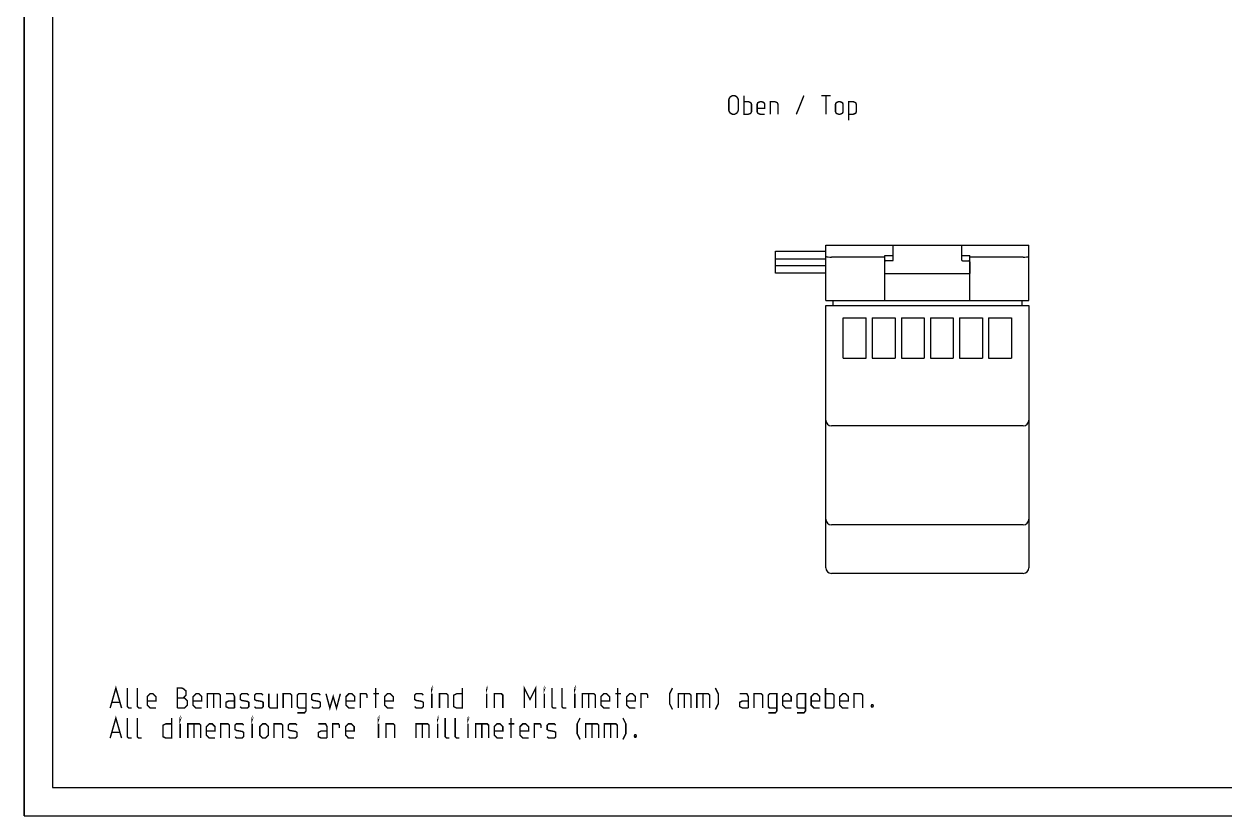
# Model space of a CAD drawing. Extents: x 0 to 420, y 0 to 297.
# Drawn here: x 0 to 210, y 0 to 138.4 of the extents above; entities that cross this region are included whole.
import ezdxf

# ---------------------------------------------------------------- set-up
doc = ezdxf.new("R2010")
doc.units = 0
doc.header["$LTSCALE"] = 23.1
doc.layers.get('0').update_dxf_attribs({"linetype": 'CONTINUOUS'})
for name, color, linetype in [('13000_TOP', 7, 'CONTINUOUS'), ('13300_TOP_GERMAN_ENGLISH', 7, 'CONTINUOUS'), ('90000_FRAME', 7, 'CONTINUOUS')]:
    doc.layers.add(name, color=color, linetype=linetype)

msp = doc.modelspace()

# ---------------------------------------------------------------- linework, layer by layer
at = {"color": 7, "linetype": 'CONTINUOUS'}
for q in [(0, 297), (420, 0)]:
    msp.add_line((0, 0), q, dxfattribs=at)
at = {"color": 7, "linetype": 'CONTINUOUS', "const_width": 0.25}
for points in [[(15.061, 18.861), (16.061, 22.361), (17.061, 18.861)], [(18.811, 18.861), (18.311, 18.861), (18.061, 19.111), (18.061, 22.361)], [(20.561, 18.861), (20.061, 18.861), (19.811, 19.111), (19.811, 22.361)], [(23.061, 18.861), (22.061, 18.861), (21.561, 19.361), (21.561, 20.861), (22.061, 21.361), (22.561, 21.361), (23.061, 20.861), (23.061, 20.111), (21.561, 20.111)], [(26.811, 18.861), (26.811, 22.361), (27.561, 22.361), (27.811, 22.278), (28.311, 21.861), (28.311, 21.111), (27.811, 20.611)], [(31.061, 18.861), (30.061, 18.861), (29.561, 19.361), (29.561, 20.861), (30.061, 21.361), (30.561, 21.361), (31.061, 20.861), (31.061, 20.111), (29.561, 20.111)], [(32.061, 18.861), (32.061, 21.361), (34.061, 21.361), (34.311, 21.111), (34.311, 18.861)], [(33.144, 21.361), (33.144, 18.861)], [(36.811, 18.861), (36.811, 20.861), (36.561, 21.361), (35.311, 21.361)], [(37.811, 19.111), (38.061, 18.861), (39.061, 18.861), (39.311, 19.111), (39.311, 19.861), (39.061, 20.028), (38.061, 20.195), (37.811, 20.361), (37.811, 21.111), (38.061, 21.361), (39.061, 21.361), (39.311, 21.111)], [(40.311, 19.111), (40.561, 18.861), (41.561, 18.861), (41.811, 19.111), (41.811, 19.861), (41.561, 20.028), (40.561, 20.195), (40.311, 20.361), (40.311, 21.111), (40.561, 21.361), (41.561, 21.361), (41.811, 21.111)], [(42.811, 21.361), (42.811, 19.111), (43.061, 18.861), (44.311, 18.861), (44.311, 21.361)], [(45.311, 18.861), (45.311, 21.361), (46.561, 21.361), (46.811, 21.111), (46.811, 18.861)], [(47.811, 18.028), (49.061, 18.028), (49.311, 18.361), (49.311, 21.361), (48.061, 21.361), (47.811, 21.111), (47.811, 19.111), (48.061, 18.861), (49.311, 18.861)], [(50.311, 19.111), (50.561, 18.861), (51.561, 18.861), (51.811, 19.111), (51.811, 19.861), (51.561, 20.028), (50.561, 20.195), (50.311, 20.361), (50.311, 21.111), (50.561, 21.361), (51.561, 21.361), (51.811, 21.111)], [(52.811, 21.361), (53.478, 18.861), (54.061, 20.861), (54.644, 18.861), (55.311, 21.361)], [(57.811, 18.861), (56.811, 18.861), (56.311, 19.361), (56.311, 20.861), (56.811, 21.361), (57.311, 21.361), (57.811, 20.861), (57.811, 20.111), (56.311, 20.111)], [(58.811, 18.861), (58.811, 21.361), (59.811, 21.361), (59.978, 21.111), (59.978, 20.611)], [(61.061, 21.361), (62.061, 21.361)], [(61.478, 18.861), (61.478, 22.361)], [(64.561, 18.861), (63.561, 18.861), (63.061, 19.361), (63.061, 20.861), (63.561, 21.361), (64.061, 21.361), (64.561, 20.861), (64.561, 20.111), (63.061, 20.111)], [(68.311, 19.111), (68.561, 18.861), (69.561, 18.861), (69.811, 19.111), (69.811, 19.861), (69.561, 20.028), (68.561, 20.195), (68.311, 20.361), (68.311, 21.111), (68.561, 21.361), (69.561, 21.361), (69.811, 21.111)], [(71.311, 22.111), (71.311, 22.361), (71.394, 22.361), (71.311, 22.111)], [(71.311, 18.861), (71.311, 21.361)], [(72.644, 18.861), (72.644, 21.361), (73.894, 21.361), (74.144, 21.111), (74.144, 18.861)], [(76.644, 22.361), (76.644, 18.861), (75.644, 18.861), (75.144, 19.111), (75.144, 21.111), (75.644, 21.361), (76.644, 21.361)], [(80.894, 22.111), (80.894, 22.361), (80.978, 22.361), (80.894, 22.111)], [(80.894, 18.861), (80.894, 21.361)], [(82.228, 18.861), (82.228, 21.361), (83.478, 21.361), (83.728, 21.111), (83.728, 18.861)], [(87.478, 18.861), (87.478, 22.361), (88.478, 20.361), (89.478, 22.361), (89.478, 18.861)], [(90.978, 22.111), (90.978, 22.361), (91.061, 22.361), (90.978, 22.111)], [(90.978, 18.861), (90.978, 21.361)], [(93.061, 18.861), (92.561, 18.861), (92.311, 19.111), (92.311, 22.361)], [(94.811, 18.861), (94.311, 18.861), (94.061, 19.111), (94.061, 22.361)], [(96.311, 22.111), (96.311, 22.361), (96.394, 22.361), (96.311, 22.111)], [(96.311, 18.861), (96.311, 21.361)], [(97.644, 18.861), (97.644, 21.361), (99.644, 21.361), (99.894, 21.111), (99.894, 18.861)], [(98.728, 21.361), (98.728, 18.861)], [(102.394, 18.861), (101.394, 18.861), (100.894, 19.361), (100.894, 20.861), (101.394, 21.361), (101.894, 21.361), (102.394, 20.861), (102.394, 20.111), (100.894, 20.111)], [(103.394, 21.361), (104.394, 21.361)], [(103.811, 18.861), (103.811, 22.361)], [(106.894, 18.861), (105.894, 18.861), (105.394, 19.361), (105.394, 20.861), (105.894, 21.361), (106.394, 21.361), (106.894, 20.861), (106.894, 20.111), (105.394, 20.111)], [(107.894, 18.861), (107.894, 21.361), (108.894, 21.361), (109.061, 21.111), (109.061, 20.611)], [(113.394, 18.611), (112.894, 19.611), (112.894, 21.361), (113.394, 22.361)], [(114.394, 18.861), (114.394, 21.361), (116.394, 21.361), (116.644, 21.111), (116.644, 18.861)], [(115.478, 21.361), (115.478, 18.861)], [(117.644, 18.861), (117.644, 21.361), (119.644, 21.361), (119.894, 21.111), (119.894, 18.861)], [(118.728, 21.361), (118.728, 18.861)], [(120.894, 18.611), (121.394, 19.611), (121.394, 21.361), (120.894, 22.361)], [(126.644, 18.861), (126.644, 20.861), (126.394, 21.361), (125.144, 21.361)], [(127.644, 18.861), (127.644, 21.361), (128.894, 21.361), (129.144, 21.111), (129.144, 18.861)], [(130.144, 18.028), (131.394, 18.028), (131.644, 18.361), (131.644, 21.361), (130.394, 21.361), (130.144, 21.111), (130.144, 19.111), (130.394, 18.861), (131.644, 18.861)], [(134.144, 18.861), (133.144, 18.861), (132.644, 19.361), (132.644, 20.861), (133.144, 21.361), (133.644, 21.361), (134.144, 20.861), (134.144, 20.111), (132.644, 20.111)], [(135.144, 18.028), (136.394, 18.028), (136.644, 18.361), (136.644, 21.361), (135.394, 21.361), (135.144, 21.111), (135.144, 19.111), (135.394, 18.861), (136.644, 18.861)], [(139.144, 18.861), (138.144, 18.861), (137.644, 19.361), (137.644, 20.861), (138.144, 21.361), (138.644, 21.361), (139.144, 20.861), (139.144, 20.111), (137.644, 20.111)], [(140.144, 18.861), (140.144, 22.361)], [(140.144, 21.361), (141.394, 21.361), (141.644, 21.111), (141.644, 19.111), (141.394, 18.861), (140.144, 18.861)], [(144.144, 18.861), (143.144, 18.861), (142.644, 19.361), (142.644, 20.861), (143.144, 21.361), (143.644, 21.361), (144.144, 20.861), (144.144, 20.111), (142.644, 20.111)], [(145.144, 18.861), (145.144, 21.361), (146.394, 21.361), (146.644, 21.111), (146.644, 18.861)], [(15.394, 19.861), (16.728, 19.861)], [(26.811, 20.611), (28.061, 20.611), (28.561, 20.111), (28.561, 19.361), (28.061, 18.861), (26.811, 18.861)], [(36.811, 18.861), (35.811, 18.861), (35.311, 19.111), (35.311, 19.861), (35.811, 20.111), (36.811, 20.111)], [(126.644, 18.861), (125.644, 18.861), (125.144, 19.111), (125.144, 19.861), (125.644, 20.111), (126.644, 20.111)], [(148.394, 19.445), (148.478, 19.278), (148.478, 19.195), (148.394, 19.028), (148.228, 19.028), (148.144, 19.195), (148.144, 19.278), (148.228, 19.445), (148.394, 19.445)], [(15.061, 13.611), (16.061, 17.111), (17.061, 13.611)], [(18.811, 13.611), (18.311, 13.611), (18.061, 13.861), (18.061, 17.111)], [(20.561, 13.611), (20.061, 13.611), (19.811, 13.861), (19.811, 17.111)], [(25.811, 17.111), (25.811, 13.611), (24.811, 13.611), (24.311, 13.861), (24.311, 15.861), (24.811, 16.111), (25.811, 16.111)], [(27.311, 16.861), (27.311, 17.111), (27.394, 17.111), (27.311, 16.861)], [(39.894, 16.861), (39.894, 17.111), (39.978, 17.111), (39.894, 16.861)], [(61.978, 16.861), (61.978, 17.111), (62.061, 17.111), (61.978, 16.861)], [(72.311, 16.861), (72.311, 17.111), (72.394, 17.111), (72.311, 16.861)], [(74.394, 13.611), (73.894, 13.611), (73.644, 13.861), (73.644, 17.111)], [(76.144, 13.611), (75.644, 13.611), (75.394, 13.861), (75.394, 17.111)], [(77.644, 16.861), (77.644, 17.111), (77.728, 17.111), (77.644, 16.861)], [(85.144, 13.611), (85.144, 17.111)], [(97.228, 13.361), (96.728, 14.361), (96.728, 16.111), (97.228, 17.111)], [(104.728, 13.361), (105.228, 14.361), (105.228, 16.111), (104.728, 17.111)], [(15.394, 14.611), (16.728, 14.611)], [(27.311, 13.611), (27.311, 16.111)], [(28.644, 13.611), (28.644, 16.111), (30.644, 16.111), (30.894, 15.861), (30.894, 13.611)], [(29.728, 16.111), (29.728, 13.611)], [(33.394, 13.611), (32.394, 13.611), (31.894, 14.111), (31.894, 15.611), (32.394, 16.111), (32.894, 16.111), (33.394, 15.611), (33.394, 14.861), (31.894, 14.861)], [(34.394, 13.611), (34.394, 16.111), (35.644, 16.111), (35.894, 15.861), (35.894, 13.611)], [(36.894, 13.861), (37.144, 13.611), (38.144, 13.611), (38.394, 13.861), (38.394, 14.611), (38.144, 14.778), (37.144, 14.945), (36.894, 15.111), (36.894, 15.861), (37.144, 16.111), (38.144, 16.111), (38.394, 15.861)], [(39.894, 13.611), (39.894, 16.111)], [(41.228, 14.111), (41.228, 15.611), (41.728, 16.111), (42.228, 16.111), (42.728, 15.611), (42.728, 14.111), (42.228, 13.611), (41.728, 13.611), (41.228, 14.111)], [(43.728, 13.611), (43.728, 16.111), (44.978, 16.111), (45.228, 15.861), (45.228, 13.611)], [(46.228, 13.861), (46.478, 13.611), (47.478, 13.611), (47.728, 13.861), (47.728, 14.611), (47.478, 14.778), (46.478, 14.945), (46.228, 15.111), (46.228, 15.861), (46.478, 16.111), (47.478, 16.111), (47.728, 15.861)], [(52.978, 13.611), (52.978, 15.611), (52.728, 16.111), (51.478, 16.111)], [(52.978, 13.611), (51.978, 13.611), (51.478, 13.861), (51.478, 14.611), (51.978, 14.861), (52.978, 14.861)], [(53.978, 13.611), (53.978, 16.111), (54.978, 16.111), (55.144, 15.861), (55.144, 15.361)], [(57.728, 13.611), (56.728, 13.611), (56.228, 14.111), (56.228, 15.611), (56.728, 16.111), (57.228, 16.111), (57.728, 15.611), (57.728, 14.861), (56.228, 14.861)], [(61.978, 13.611), (61.978, 16.111)], [(63.311, 13.611), (63.311, 16.111), (64.561, 16.111), (64.811, 15.861), (64.811, 13.611)], [(68.561, 13.611), (68.561, 16.111), (70.561, 16.111), (70.811, 15.861), (70.811, 13.611)], [(69.644, 16.111), (69.644, 13.611)], [(72.311, 13.611), (72.311, 16.111)], [(77.644, 13.611), (77.644, 16.111)], [(78.978, 13.611), (78.978, 16.111), (80.978, 16.111), (81.228, 15.861), (81.228, 13.611)], [(80.061, 16.111), (80.061, 13.611)], [(83.728, 13.611), (82.728, 13.611), (82.228, 14.111), (82.228, 15.611), (82.728, 16.111), (83.228, 16.111), (83.728, 15.611), (83.728, 14.861), (82.228, 14.861)], [(84.728, 16.111), (85.728, 16.111)], [(88.228, 13.611), (87.228, 13.611), (86.728, 14.111), (86.728, 15.611), (87.228, 16.111), (87.728, 16.111), (88.228, 15.611), (88.228, 14.861), (86.728, 14.861)], [(89.228, 13.611), (89.228, 16.111), (90.228, 16.111), (90.394, 15.861), (90.394, 15.361)], [(91.478, 13.861), (91.728, 13.611), (92.728, 13.611), (92.978, 13.861), (92.978, 14.611), (92.728, 14.778), (91.728, 14.945), (91.478, 15.111), (91.478, 15.861), (91.728, 16.111), (92.728, 16.111), (92.978, 15.861)], [(98.228, 13.611), (98.228, 16.111), (100.228, 16.111), (100.478, 15.861), (100.478, 13.611)], [(99.311, 16.111), (99.311, 13.611)], [(101.478, 13.611), (101.478, 16.111), (103.478, 16.111), (103.728, 15.861), (103.728, 13.611)], [(102.561, 16.111), (102.561, 13.611)], [(106.978, 14.195), (107.061, 14.028), (107.061, 13.945), (106.978, 13.778), (106.811, 13.778), (106.728, 13.945), (106.728, 14.028), (106.811, 14.195), (106.978, 14.195)]]:
    msp.add_lwpolyline(points, dxfattribs=at)
at = {"layer": '13000_TOP', "color": 7, "linetype": 'CONTINUOUS'}
for p, q in [((140.206, 90.091), (140.206, 99.791)), ((140.206, 99.791), (151.956, 99.791)), ((151.981, 97.091), (151.981, 99.791)), ((151.981, 99.791), (163.931, 99.791)), ((163.931, 99.791), (163.931, 97.241)), ((163.956, 99.791), (175.706, 99.791)), ((175.706, 90.091), (175.706, 99.791)), ((131.406, 94.891), (131.406, 98.691)), ((131.406, 98.691), (140.006, 98.691)), ((131.406, 97.391), (140.206, 97.391)), ((140.206, 97.824), (140.255, 97.78)), ((140.255, 97.78), (140.399, 97.741)), ((140.399, 97.741), (140.62, 97.71)), ((140.62, 97.71), (140.899, 97.69)), ((140.899, 97.69), (141.206, 97.683)), ((150.506, 97.683), (141.206, 97.683)), ((150.506, 90.091), (150.506, 97.964)), ((150.506, 97.964), (151.956, 97.964)), ((150.706, 97.091), (151.981, 97.091)), ((163.956, 97.964), (165.406, 97.964)), ((164.131, 97.041), (165.156, 97.041)), ((165.356, 96.841), (165.356, 94.791)), ((165.406, 90.091), (165.406, 97.964)), ((174.706, 97.683), (165.406, 97.683)), ((174.706, 97.683), (175.013, 97.69)), ((175.013, 97.69), (175.292, 97.71)), ((175.292, 97.71), (175.513, 97.741)), ((175.513, 97.741), (175.657, 97.78)), ((175.657, 97.78), (175.706, 97.824)), ((131.406, 96.191), (140.206, 96.191)), ((140.006, 94.891), (131.406, 94.891)), ((150.506, 94.791), (165.406, 94.791)), ((140.206, 90.091), (175.706, 90.091)), ((140.206, 43.391), (140.206, 89.191)), ((140.206, 89.191), (175.706, 89.191)), ((141.406, 90.091), (141.406, 89.191)), ((174.506, 90.091), (174.506, 89.191)), ((175.706, 89.191), (175.706, 43.391)), ((143.256, 80.041), (143.256, 87.041)), ((143.256, 87.041), (147.256, 87.041)), ((147.256, 80.041), (147.256, 87.041)), ((148.336, 87.041), (148.336, 80.041)), ((148.336, 87.041), (152.336, 87.041)), ((152.336, 87.041), (152.336, 80.041)), ((153.416, 87.041), (157.416, 87.041)), ((153.416, 87.041), (153.416, 80.041)), ((157.416, 87.041), (157.416, 80.041)), ((158.496, 87.041), (162.496, 87.041)), ((158.496, 87.041), (158.496, 80.041)), ((162.496, 87.041), (162.496, 80.041)), ((163.576, 87.041), (167.576, 87.041)), ((163.576, 87.041), (163.576, 80.041)), ((167.576, 87.041), (167.576, 80.041)), ((168.656, 87.041), (172.656, 87.041)), ((168.656, 87.041), (168.656, 80.041)), ((172.656, 87.041), (172.656, 80.041)), ((143.256, 80.041), (147.256, 80.041)), ((148.336, 80.041), (152.336, 80.041)), ((153.416, 80.041), (157.416, 80.041)), ((158.496, 80.041), (162.496, 80.041)), ((163.576, 80.041), (167.576, 80.041)), ((168.656, 80.041), (172.656, 80.041)), ((174.706, 68.191), (141.206, 68.191)), ((174.706, 50.891), (141.206, 50.891)), ((174.706, 42.391), (141.206, 42.391))]:
    msp.add_line(p, q, dxfattribs=at)
for centre, radius, start, end in [((140.006, 98.891), 0.2, 270, 360), ((150.706, 96.891), 0.2, 90, 180), ((164.131, 97.241), 0.2, 180, 270), ((165.156, 96.841), 0.2, 0, 90), ((140.006, 94.691), 0.2, 0, 90), ((141.206, 69.191), 1, 180, 270), ((174.706, 69.191), 1, 270, 360), ((141.206, 51.891), 1, 180, 270), ((174.706, 51.891), 1, 270, 360), ((141.206, 43.391), 1, 180, 270), ((174.706, 43.391), 1, 270, 360)]:
    msp.add_arc(centre, radius, start, end, dxfattribs=at)
at = {"layer": '13300_TOP_GERMAN_ENGLISH', "color": 7, "linetype": 'CONTINUOUS', "const_width": 0.25}
for points in [[(124.81, 125.437), (124.892, 125.203), (124.892, 123.337), (124.81, 123.103), (124.645, 122.87), (124.48, 122.753), (124.232, 122.637), (123.902, 122.637), (123.654, 122.753), (123.489, 122.87), (123.324, 123.103), (123.241, 123.337), (123.241, 125.203), (123.324, 125.437), (123.489, 125.67), (123.654, 125.787), (123.902, 125.903), (124.232, 125.903), (124.48, 125.787), (124.645, 125.67), (124.81, 125.437)], [(125.883, 124.853), (126.626, 124.853), (126.956, 124.737), (127.121, 124.62), (127.204, 124.387), (127.204, 123.103), (127.121, 122.87), (126.956, 122.753), (126.626, 122.637), (125.883, 122.637), (125.883, 125.903)], [(135.046, 122.637), (136.367, 125.903)], [(139.422, 125.903), (141.073, 125.903)], [(140.247, 125.903), (140.247, 122.637)], [(128.195, 123.687), (129.515, 123.687), (129.515, 124.387), (129.433, 124.62), (129.268, 124.737), (128.938, 124.853), (128.772, 124.853), (128.442, 124.737), (128.277, 124.62), (128.195, 124.387), (128.195, 123.103), (128.277, 122.87), (128.442, 122.753), (128.772, 122.637), (129.515, 122.637)], [(130.506, 122.637), (130.506, 124.853), (131.249, 124.853), (131.579, 124.737), (131.744, 124.62), (131.827, 124.387), (131.827, 122.637)], [(143.219, 124.387), (143.219, 123.103), (143.136, 122.87), (142.971, 122.753), (142.641, 122.637), (142.476, 122.637), (142.146, 122.753), (141.981, 122.87), (141.898, 123.103), (141.898, 124.387), (141.981, 124.62), (142.146, 124.737), (142.476, 124.853), (142.641, 124.853), (142.971, 124.737), (143.136, 124.62), (143.219, 124.387)], [(144.21, 121.587), (144.21, 124.853), (144.953, 124.853), (145.283, 124.737), (145.448, 124.62), (145.531, 124.387), (145.531, 123.103), (145.448, 122.87), (145.283, 122.753), (144.953, 122.637), (144.21, 122.637)]]:
    msp.add_lwpolyline(points, dxfattribs=at)
at = {"layer": '90000_FRAME', "color": 7, "linetype": 'CONTINUOUS'}
for p, q in [((0, 297), (0, 0)), ((5, 292), (5, 5)), ((5, 5), (415, 5)), ((0, 0), (420, 0))]:
    msp.add_line(p, q, dxfattribs=at)

doc.saveas('drawing.dxf')
